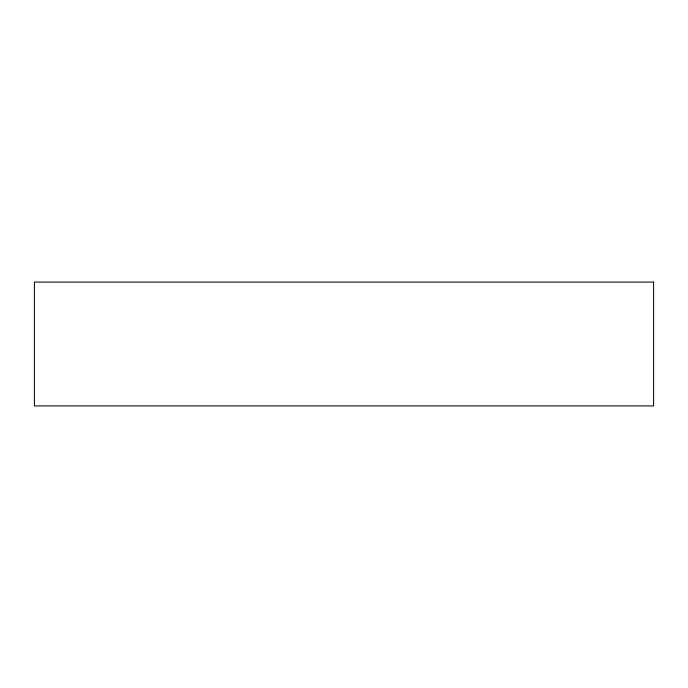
<?xml version="1.0" encoding="UTF-8"?>
<svg xmlns="http://www.w3.org/2000/svg" width="688" height="688" viewBox="0 0 688 688"><rect width="100%" height="100%" fill="white"/><g stroke="black" fill="none" stroke-linecap="round" stroke-linejoin="round"><path stroke-width="1.03" d="M653.6 282.08L34.4 282.08L34.4 405.92L653.6 405.92L653.6 282.08"/></g></svg>
